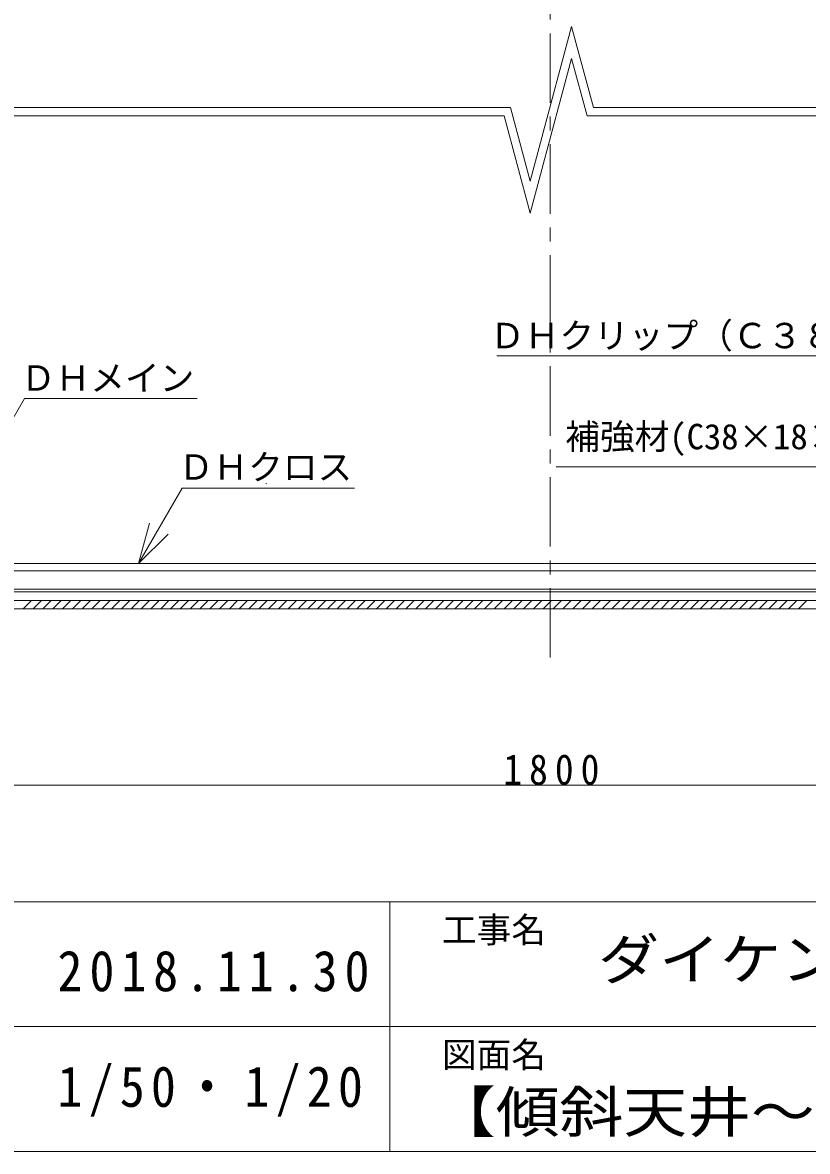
# Model space of a CAD drawing. Units: millimetres at full size, sheet at 1:20; details may follow other scales. Extents: x -4155 to 4045, y -2866 to 2834.
# Drawn here: x -111 to 1020, y -2866 to -1238 of the extents above; entities that cross this region are included whole.
import ezdxf
from ezdxf.enums import TextEntityAlignment as Align

# ---------------------------------------------------------------- set-up
doc = ezdxf.new("R2010")
doc.units = ezdxf.units.MM
doc.header["$LTSCALE"] = 20
doc.linetypes.add('CHAIN1', pattern=[8, 5, -1, 1, -1])
for name, color, linetype, lineweight in [('1-0_断面', 7, 'Continuous', 9), ('1-1_寸法', 7, 'Continuous', 9), ('1-2_文字', 7, 'Continuous', 9), ('F-0_図枠', 7, 'Continuous', 9)]:
    doc.layers.add(name, color=color, linetype=linetype, lineweight=lineweight)
doc.styles.add('ＭＳ ゴシック', font='')
doc.styles.get('ＭＳ ゴシック').set_extended_font_data('MS Gothic')

msp = doc.modelspace()

# ---------------------------------------------------------------- linework, layer by layer
at = {"layer": '1-0_断面', "color": 4, "linetype": 'CHAIN1'}
msp.add_line((649.45, -613.8), (649.45, -2166.27), dxfattribs=at)
at = {"layer": '1-0_断面'}
for p, q in [((-441.02, -2018.09), (1230.18, -2018.09)), ((-441.02, -2028.69), (1230.18, -2028.69)), ((3600.38, -2055.09), (-441.02, -2055.09)), ((3600.38, -2059.09), (-441.02, -2059.09)), ((3600.38, -2071.59), (-441.02, -2071.59)), ((-110.01, -2083.59), (-98.01, -2071.59)), ((-95.87, -2083.59), (-83.87, -2071.59)), ((-81.73, -2083.59), (-69.73, -2071.59)), ((-67.59, -2083.59), (-55.59, -2071.59)), ((-53.45, -2083.59), (-41.45, -2071.59)), ((-39.3, -2083.59), (-27.3, -2071.59)), ((-25.16, -2083.59), (-13.16, -2071.59)), ((-11.02, -2083.59), (0.98, -2071.59)), ((3.12, -2083.59), (15.12, -2071.59)), ((17.27, -2083.59), (29.27, -2071.59)), ((31.41, -2083.59), (43.41, -2071.59)), ((45.55, -2083.59), (57.55, -2071.59)), ((59.69, -2083.59), (71.69, -2071.59)), ((73.83, -2083.59), (85.83, -2071.59)), ((87.98, -2083.59), (99.98, -2071.59)), ((102.12, -2083.59), (114.12, -2071.59)), ((116.26, -2083.59), (128.26, -2071.59)), ((130.4, -2083.59), (142.4, -2071.59)), ((144.54, -2083.59), (156.54, -2071.59)), ((158.69, -2083.59), (170.69, -2071.59)), ((172.83, -2083.59), (184.83, -2071.59)), ((186.97, -2083.59), (198.97, -2071.59)), ((201.11, -2083.59), (213.11, -2071.59)), ((215.26, -2083.59), (227.26, -2071.59)), ((229.4, -2083.59), (241.4, -2071.59)), ((243.54, -2083.59), (255.54, -2071.59)), ((257.68, -2083.59), (269.68, -2071.59)), ((271.82, -2083.59), (283.82, -2071.59)), ((285.97, -2083.59), (297.97, -2071.59)), ((300.11, -2083.59), (312.11, -2071.59)), ((314.25, -2083.59), (326.25, -2071.59)), ((328.39, -2083.59), (340.39, -2071.59)), ((342.53, -2083.59), (354.53, -2071.59)), ((356.68, -2083.59), (368.68, -2071.59)), ((370.82, -2083.59), (382.82, -2071.59)), ((384.96, -2083.59), (396.96, -2071.59)), ((399.1, -2083.59), (411.1, -2071.59)), ((413.25, -2083.59), (425.25, -2071.59)), ((427.39, -2083.59), (439.39, -2071.59)), ((441.53, -2083.59), (453.53, -2071.59)), ((455.67, -2083.59), (467.67, -2071.59)), ((469.81, -2083.59), (481.81, -2071.59)), ((483.96, -2083.59), (495.96, -2071.59)), ((498.1, -2083.59), (510.1, -2071.59)), ((512.24, -2083.59), (524.24, -2071.59)), ((526.38, -2083.59), (538.38, -2071.59)), ((540.52, -2083.59), (552.52, -2071.59)), ((554.67, -2083.59), (566.67, -2071.59)), ((568.81, -2083.59), (580.81, -2071.59)), ((582.95, -2083.59), (594.95, -2071.59)), ((597.09, -2083.59), (609.09, -2071.59)), ((611.24, -2083.59), (623.24, -2071.59)), ((625.38, -2083.59), (637.38, -2071.59)), ((639.52, -2083.59), (651.52, -2071.59)), ((653.66, -2083.59), (665.66, -2071.59)), ((667.8, -2083.59), (679.8, -2071.59)), ((681.95, -2083.59), (693.95, -2071.59)), ((696.09, -2083.59), (708.09, -2071.59)), ((710.23, -2083.59), (722.23, -2071.59)), ((724.37, -2083.59), (736.37, -2071.59)), ((738.51, -2083.59), (750.51, -2071.59)), ((752.66, -2083.59), (764.66, -2071.59)), ((766.8, -2083.59), (778.8, -2071.59)), ((780.94, -2083.59), (792.94, -2071.59)), ((795.08, -2083.59), (807.08, -2071.59)), ((809.23, -2083.59), (821.23, -2071.59)), ((823.37, -2083.59), (835.37, -2071.59)), ((837.51, -2083.59), (849.51, -2071.59)), ((851.65, -2083.59), (863.65, -2071.59)), ((865.79, -2083.59), (877.79, -2071.59)), ((879.94, -2083.59), (891.94, -2071.59)), ((894.08, -2083.59), (906.08, -2071.59)), ((908.22, -2083.59), (920.22, -2071.59)), ((922.36, -2083.59), (934.36, -2071.59)), ((936.5, -2083.59), (948.5, -2071.59)), ((950.65, -2083.59), (962.65, -2071.59)), ((964.79, -2083.59), (976.79, -2071.59)), ((978.93, -2083.59), (990.93, -2071.59)), ((993.07, -2083.59), (1005.07, -2071.59)), ((1007.22, -2083.59), (1019.22, -2071.59)), ((3600.38, -2083.59), (-441.02, -2083.59))]:
    msp.add_line(p, q, dxfattribs=at)
at = {"layer": '1-1_寸法'}
for p, q in [((680.39, -1290.09), (620.58, -1513.27)), ((702.58, -1372.9), (680.39, -1290.09)), ((-441.02, -1360.9), (592.18, -1360.9)), ((711.78, -1360.9), (2392.18, -1360.9)), ((-441.02, -1372.9), (582.97, -1372.9)), ((582.97, -1372.9), (620.58, -1513.27))]:
    msp.add_line(p, q, dxfattribs=at)
for points in [[(711.78, -1360.9), (680.39, -1243.72), (620.58, -1466.9), (592.18, -1360.9)], [(702.58, -1372.9), (2382.97, -1372.9), (2420.58, -1513.27)], [(-250.55, -2337.73), (1549.45, -2337.73), (1549.45, -2095.03)]]:
    msp.add_lwpolyline(points, dxfattribs=at)
at = {"layer": '1-2_文字'}
for p, q in [((1126.05, -1718.85), (572.66, -1718.85)), ((-108.22, -1780.22), (140.45, -1780.22)), ((1184.42, -1878.49), (658.01, -1878.49)), ((239.5, -1902.8), (240.38, -1902.8)), ((118.85, -1909.56), (56.19, -2018.09)), ((118.85, -1909.56), (367.52, -1909.56)), ((56.19, -2018.09), (71.72, -1960.14)), ((56.19, -2018.09), (98.62, -1975.67))]:
    msp.add_line(p, q, dxfattribs=at)
msp.add_lwpolyline([(-108.22, -1780.22), (-245.55, -2018.09), (-203.12, -1975.67)], dxfattribs=at)
at = {"layer": 'F-0_図枠'}
for p, q in [((-4154.85, -2505.65), (4045.15, -2505.65)), ((418.5, -2865.65), (418.5, -2505.65)), ((2725.15, -2685.65), (-394.85, -2685.65)), ((-4154.85, -2865.65), (4045.15, -2865.65))]:
    msp.add_line(p, q, dxfattribs=at)

# ---------------------------------------------------------------- texts
at = {"layer": '1-1_寸法', "insert": (581.95, -2337.73), "char_height": 43.99, "attachment_point": 7, "style": 'ＭＳ ゴシック'}
msp.add_mtext('\\T1.38;\\W0.9;1800', dxfattribs=at)
at = {"layer": '1-2_文字', "style": 'ＭＳ ゴシック'}
for s, p in [('ＤＨクリップ（Ｃ３８用）', (562.72, -1718.85)), ('ＤＨメイン', (-113.59, -1779.97)), ('補強材(C38×18×1.2)', (671.22, -1864.43)), ('ＤＨクロス', (114.06, -1908.32))]:
    msp.add_text(s, height=36.66, dxfattribs=at).set_placement(p, align=Align.BOTTOM_LEFT)
at = {"layer": 'F-0_図枠', "style": 'ＭＳ ゴシック'}
for s, p in [('工事名', (493.5, -2575.65)), ('図面名', (493.5, -2755.65))]:
    msp.add_text(s, height=36.66, dxfattribs=at).set_placement(p, align=Align.BOTTOM_LEFT)
for s, width, p in [('ダイケンハイブリッド天井\u3000標準図〈参考図〉', 1.1, (718.5, -2635.65)), ('【傾斜天井～吊元傾斜】捨張仕上・基本軸組364×1800', 1.15, (478.9, -2855.65))]:
    msp.add_text(s, height=58.65, dxfattribs=dict(at, width=width)).set_placement(p, align=Align.BOTTOM_LEFT)
at = {"layer": 'F-0_図枠', "char_height": 58.65, "attachment_point": 7, "style": 'ＭＳ ゴシック'}
for s, insert in [('\\T1.28;\\W0.9;2018.11.30', (-60.67, -2635.65)), ('\\T1.25;\\W0.9;1/50・1/20', (-60.67, -2815.65))]:
    msp.add_mtext(s, dxfattribs=dict(at, insert=insert))

doc.saveas('drawing.dxf')
